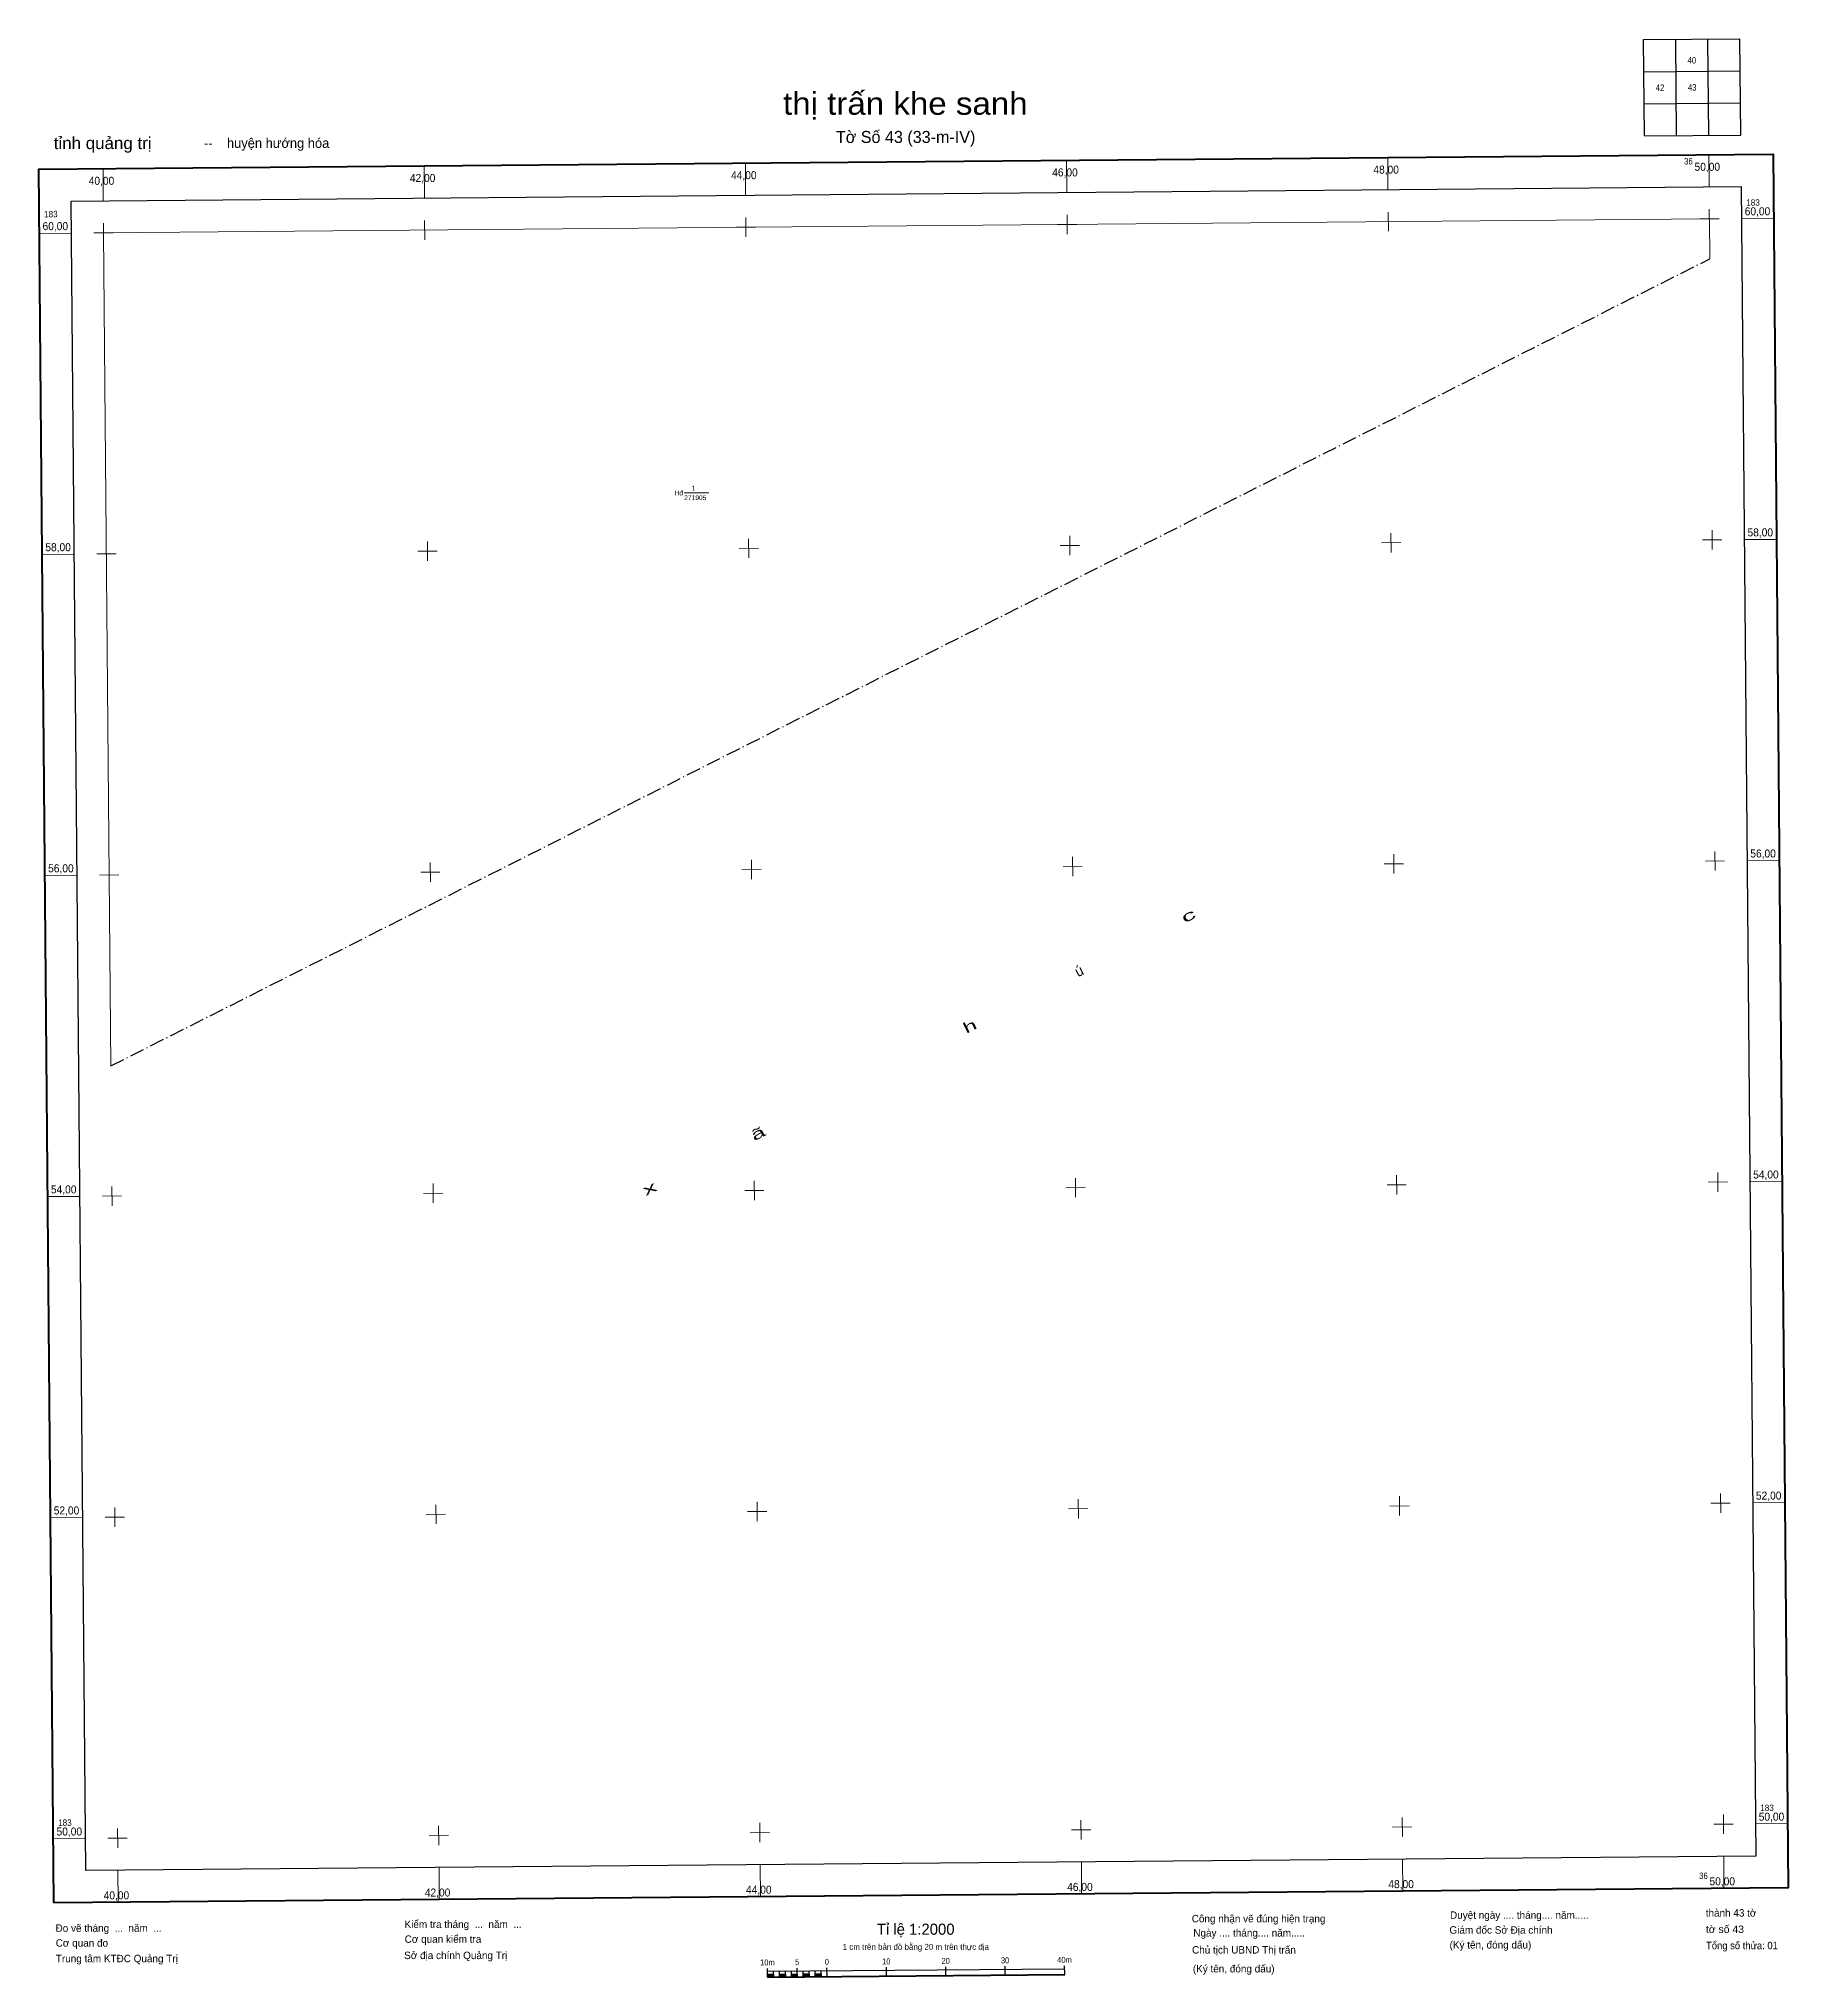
# Model space of a CAD drawing. Header units: metres. Extents: x 550554 to 551643, y 1834406 to 1835613.
import ezdxf
from ezdxf.enums import TextEntityAlignment as Align

# ---------------------------------------------------------------- set-up
doc = ezdxf.new("R2010")
doc.units = ezdxf.units.M
doc.header["$LTSCALE"] = 1.8
doc.linetypes.add('DOT_DASHED', pattern=[7.7, 5, -1.2, 0.3, -1.2])
for name, color, linetype, lineweight in [('10', 7, 'DOT_DASHED', 25), ('13', 7, 'Continuous', 13), ('62', 7, 'Continuous', 13)]:
    doc.layers.add(name, color=color, linetype=linetype, lineweight=lineweight)

msp = doc.modelspace()

# ---------------------------------------------------------------- hatches: boundary and pattern name
at = {"layer": '62'}
for points in [[(551008.04, 1834405.57), (551008.02, 1834407.42), (551011.72, 1834407.45), (551011.73, 1834405.6)], [(551015.43, 1834405.63), (551015.42, 1834407.48), (551019.12, 1834407.51), (551019.13, 1834405.66)], [(551022.83, 1834405.69), (551022.81, 1834407.54), (551026.51, 1834407.58), (551026.53, 1834405.73)], [(551030.23, 1834405.76), (551030.21, 1834407.61), (551033.91, 1834407.64), (551033.93, 1834405.79)], [(551037.63, 1834405.82), (551037.61, 1834407.67), (551041.31, 1834407.71), (551041.32, 1834405.86)]]:
    msp.add_hatch(color=256, dxfattribs=at).paths.add_polyline_path(points)

# ---------------------------------------------------------------- linework, layer by layer
at = {"layer": '10'}
msp.add_line((550599.18, 1834973.07), (551594.55, 1835475.66), dxfattribs=at)
at = {"layer": '10', "linetype": 'Continuous', "lineweight": 13}
msp.add_lwpolyline([(551594.55, 1835475.66), (551594.33, 1835500.55), (550594.65, 1835491.82), (550599.18, 1834973.07)], dxfattribs=at)
at = {"layer": '13'}
msp.add_line((550956.06, 1835329.9), (550971.35, 1835330.03), dxfattribs=at)
at = {"layer": '62', "lineweight": 25}
for p, q in [((551553.37, 1835612.16), (551613.35, 1835612.68)), ((551553.89, 1835552.18), (551553.37, 1835612.16)), ((551573.88, 1835552.35), (551573.36, 1835612.34)), ((551593.88, 1835552.53), (551593.35, 1835612.51)), ((551553.54, 1835592.17), (551613.52, 1835592.69)), ((551553.72, 1835572.17), (551613.7, 1835572.7)), ((551008.04, 1834405.57), (551007.99, 1834411.11)), ((551008, 1834409.26), (551192.94, 1834410.88)), ((551008.04, 1834405.57), (551008, 1834409.26)), ((551011.73, 1834405.6), (551011.7, 1834409.3)), ((551015.43, 1834405.63), (551015.4, 1834409.33)), ((551019.13, 1834405.66), (551019.1, 1834409.36)), ((551022.83, 1834405.69), (551022.8, 1834409.39)), ((551026.53, 1834405.73), (551026.48, 1834411.28)), ((551026.53, 1834405.73), (551026.5, 1834409.43)), ((551030.23, 1834405.76), (551030.2, 1834409.46)), ((551033.93, 1834405.79), (551033.89, 1834409.49)), ((551037.63, 1834405.82), (551037.59, 1834409.52)), ((551041.32, 1834405.86), (551041.29, 1834409.55)), ((551045.02, 1834405.89), (551044.98, 1834411.44)), ((551082.01, 1834406.21), (551081.96, 1834411.76)), ((551119, 1834406.53), (551118.95, 1834412.08)), ((551155.99, 1834406.86), (551155.94, 1834412.4)), ((551192.98, 1834407.18), (551192.93, 1834412.73))]:
    msp.add_line(p, q, dxfattribs=at)
at = {"layer": '62'}
for p, q in [((550594.48, 1835511.82), (550594.3, 1835531.81)), ((550794.41, 1835513.56), (550794.24, 1835533.56)), ((550994.35, 1835515.31), (550994.17, 1835535.3)), ((551194.28, 1835517.05), (551194.11, 1835537.04)), ((551394.22, 1835518.79), (551394.05, 1835538.79)), ((551594.16, 1835520.54), (551593.98, 1835540.53)), ((550594.7, 1835485.83), (550594.6, 1835497.82)), ((550794.64, 1835487.57), (550794.53, 1835499.57)), ((550988.52, 1835495.26), (551000.52, 1835495.36)), ((550994.57, 1835489.31), (550994.47, 1835501.31)), ((551188.46, 1835497), (551200.46, 1835497.11)), ((551194.51, 1835491.06), (551194.41, 1835503.05)), ((551388.4, 1835498.75), (551400.39, 1835498.85)), ((551394.45, 1835492.8), (551394.34, 1835504.8)), ((551588.33, 1835500.49), (551600.33, 1835500.6)), ((551594.38, 1835494.55), (551594.28, 1835506.54)), ((551614.32, 1835500.72), (551634.32, 1835500.89)), ((550554.66, 1835491.48), (550574.66, 1835491.65)), ((550588.65, 1835491.77), (550600.65, 1835491.88)), ((550788.59, 1835493.52), (550800.58, 1835493.62)), ((551196.25, 1835291.12), (551196.15, 1835303.12)), ((551396.19, 1835292.87), (551396.09, 1835304.86)), ((551596.13, 1835294.61), (551596.02, 1835306.61)), ((550556.41, 1835291.54), (550576.4, 1835291.71)), ((550590.4, 1835291.84), (550602.39, 1835291.94)), ((550596.45, 1835285.89), (550596.34, 1835297.89)), ((550790.33, 1835293.58), (550802.33, 1835293.68)), ((550796.38, 1835287.63), (550796.28, 1835299.63)), ((550990.27, 1835295.32), (551002.26, 1835295.43)), ((550996.32, 1835289.38), (550996.21, 1835301.37)), ((551190.2, 1835297.07), (551202.2, 1835297.17)), ((551390.14, 1835298.81), (551402.14, 1835298.92)), ((551590.08, 1835300.56), (551602.07, 1835300.66)), ((551616.07, 1835300.78), (551636.06, 1835300.96)), ((550598.19, 1835085.95), (550598.09, 1835097.95)), ((550798.13, 1835087.7), (550798.02, 1835099.69)), ((550998.06, 1835089.44), (550997.96, 1835101.44)), ((551191.95, 1835097.13), (551203.94, 1835097.24)), ((551198, 1835091.19), (551197.89, 1835103.18)), ((551391.88, 1835098.88), (551403.88, 1835098.98)), ((551397.94, 1835092.93), (551397.83, 1835104.93)), ((551591.82, 1835100.62), (551603.82, 1835100.72)), ((551597.87, 1835094.67), (551597.77, 1835106.67)), ((551617.81, 1835100.85), (551637.81, 1835101.02)), ((550558.15, 1835091.6), (550578.15, 1835091.78)), ((550592.14, 1835091.9), (550604.14, 1835092)), ((550792.08, 1835093.64), (550804.07, 1835093.75)), ((550992.01, 1835095.39), (551004.01, 1835095.49)), ((551399.68, 1834892.99), (551399.57, 1834904.99)), ((551599.62, 1834894.74), (551599.51, 1834906.73)), ((550559.9, 1834891.67), (550579.89, 1834891.84)), ((550593.88, 1834891.96), (550605.88, 1834892.07)), ((550599.93, 1834886.02), (550599.83, 1834898.01)), ((550793.82, 1834893.71), (550805.82, 1834893.81)), ((550799.87, 1834887.76), (550799.77, 1834899.76)), ((550993.76, 1834895.45), (551005.75, 1834895.56)), ((550999.81, 1834889.51), (550999.7, 1834901.5)), ((551193.69, 1834897.2), (551205.69, 1834897.3)), ((551199.74, 1834891.25), (551199.64, 1834903.25)), ((551393.63, 1834898.94), (551405.62, 1834899.04)), ((551593.56, 1834900.68), (551605.56, 1834900.79)), ((551619.56, 1834900.91), (551639.55, 1834901.08)), ((550801.61, 1834687.83), (550801.51, 1834699.82)), ((551001.55, 1834689.57), (551001.45, 1834701.57)), ((551201.49, 1834691.31), (551201.38, 1834703.31)), ((551395.37, 1834699), (551407.37, 1834699.11)), ((551401.42, 1834693.06), (551401.32, 1834705.05)), ((551595.31, 1834700.75), (551607.3, 1834700.85)), ((551601.36, 1834694.8), (551601.25, 1834706.8)), ((551621.3, 1834700.97), (551641.29, 1834701.15)), ((550561.64, 1834691.73), (550581.63, 1834691.91)), ((550595.63, 1834692.03), (550607.62, 1834692.13)), ((550601.68, 1834686.08), (550601.57, 1834698.08)), ((550795.56, 1834693.77), (550807.56, 1834693.88)), ((550995.5, 1834695.52), (551007.5, 1834695.62)), ((551195.44, 1834697.26), (551207.43, 1834697.36)), ((551603.1, 1834494.86), (551603, 1834506.86)), ((550603.42, 1834486.15), (550603.32, 1834498.14)), ((550797.31, 1834493.84), (550809.3, 1834493.94)), ((550803.36, 1834487.89), (550803.25, 1834499.89)), ((550997.24, 1834495.58), (551009.24, 1834495.68)), ((551003.29, 1834489.63), (551003.19, 1834501.63)), ((551197.18, 1834497.32), (551209.18, 1834497.43)), ((551203.23, 1834491.38), (551203.12, 1834503.37)), ((551397.12, 1834499.07), (551409.11, 1834499.17)), ((551403.17, 1834493.12), (551403.06, 1834505.12)), ((551597.05, 1834500.81), (551609.05, 1834500.91)), ((551623.04, 1834501.04), (551643.04, 1834501.21)), ((550563.38, 1834491.8), (550583.38, 1834491.97)), ((550597.37, 1834492.09), (550609.37, 1834492.2)), ((550603.72, 1834452.16), (550603.54, 1834472.15)), ((550803.65, 1834453.9), (550803.48, 1834473.9)), ((551003.59, 1834455.64), (551003.42, 1834475.64)), ((551203.53, 1834457.39), (551203.35, 1834477.38)), ((551403.46, 1834459.13), (551403.29, 1834479.13)), ((551603.4, 1834460.87), (551603.22, 1834480.87))]:
    msp.add_line(p, q, dxfattribs=at)
at = {"layer": '62', "lineweight": 40}
msp.add_line((551008.04, 1834405.57), (551192.98, 1834407.18), dxfattribs=at)
at = {"layer": '62', "lineweight": 25}
msp.add_lwpolyline([(551553.89, 1835552.18), (551613.87, 1835552.7), (551613.35, 1835612.68)], dxfattribs=at)
at = {"layer": '62', "lineweight": 40}
msp.add_lwpolyline([(550563.73, 1834451.81), (550554.31, 1835531.46), (551633.97, 1835540.88), (551643.39, 1834461.22)], close=True, dxfattribs=at)
at = {"layer": '62', "lineweight": 25}
for points in [[(550583.55, 1834471.98), (550574.48, 1835511.64), (551614.15, 1835520.71), (551623.22, 1834481.04)], [(551008.04, 1834405.57), (551008.02, 1834407.42), (551011.72, 1834407.45), (551011.73, 1834405.6)], [(551015.43, 1834405.63), (551015.42, 1834407.48), (551019.12, 1834407.51), (551019.13, 1834405.66)], [(551022.83, 1834405.69), (551022.81, 1834407.54), (551026.51, 1834407.58), (551026.53, 1834405.73)], [(551030.23, 1834405.76), (551030.21, 1834407.61), (551033.91, 1834407.64), (551033.93, 1834405.79)], [(551037.63, 1834405.82), (551037.61, 1834407.67), (551041.31, 1834407.71), (551041.32, 1834405.86)]]:
    msp.add_lwpolyline(points, close=True, dxfattribs=at)

# ---------------------------------------------------------------- texts
at = {"layer": '10'}
for s, width, p in [('c', 2, (551271.397, 1835063.726)), ('h', 1.7, (551135.392, 1834994.864)), ('ã', 1.8, (551003.542, 1834928.108)), ('x', 1.95, (550935.997, 1834893.891))]:
    msp.add_text(s, height=6.5, rotation=26.356, dxfattribs=dict(at, width=width)).set_placement(p, align=Align.CENTER)
msp.add_text('ú', height=6.5, rotation=26.356, dxfattribs=at).set_placement((551203.362, 1835029.294), align=Align.CENTER)
at = {"layer": '13'}
for s, p in [('Hđ', (550950.07, 1835328.35)), ('271905', (550956.09, 1835325.4))]:
    msp.add_text(s, height=3, dxfattribs=at).set_placement(p)
at = {"layer": '13', "width": 0.85}
msp.add_text('1', height=3, dxfattribs=at).set_placement((550960.84, 1835331.44))
at = {"layer": '62'}
for s, height, width, p in [('40', 4, 0.9, (551583.375, 1835597.28)), ('thị trấn khe sanh', 14, 1.1, (551093.765, 1835565.37)), ('42', 4, 0.9, (551563.61, 1835580.23)), ('43', 4, 0.9, (551583.6, 1835580.41)), ('10m', 3.7, 0.95, (551007.91, 1834412.92)), ('5', 3.7, 0.85, (551026.415, 1834413.11)), ('0', 3.7, 0.85, (551044.9, 1834413.28)), ('10', 3.7, 0.9, (551081.91, 1834413.59)), ('20', 3.7, 0.9, (551118.9, 1834413.91)), ('30', 3.7, 0.9, (551155.875, 1834414.23)), ('40m', 3.7, 0.95, (551192.85, 1834414.54))]:
    msp.add_text(s, height=height, dxfattribs=dict(at, width=width)).set_placement(p, align=Align.CENTER)
for s, height, p in [('Tờ Số 43 (33-m-IV)', 7.5, (551093.965, 1835547.79)), ('Tỉ lệ 1:2000', 6.92, (551100.215, 1834432.04)), ('1 cm trên bản đồ bằng 20 m trên thực địa', 3.7, (551100.3, 1834422.63))]:
    msp.add_text(s, height=height, dxfattribs=at).set_placement(p, align=Align.CENTER)
for s, height, width, p in [('tỉnh quảng trị ', 7.5, 1.05, (550563.64, 1835543.98)), ('46,00', 5, 0.95, (551185.2, 1835526.97)), ('48,00', 5, 0.95, (551385.14, 1835528.71)), ('50,00', 5, 0.95, (551585.07, 1835530.46)), ('40,00', 5, 0.95, (550585.39, 1835521.74)), ('42,00', 5, 0.95, (550785.33, 1835523.48)), ('44,00', 5, 0.95, (550985.26, 1835525.22)), ('60,00', 5, 0.95, (551616.31, 1835502.74)), ('183', 4, 0.95, (551617.25, 1835508.74)), ('60,00', 5, 0.95, (550556.65, 1835493.49)), ('183', 4, 0.95, (550557.58, 1835501.5)), ('58,00', 5, 0.95, (551618.05, 1835302.8)), ('58,00', 5, 0.95, (550558.39, 1835293.56)), ('56,00', 5, 0.95, (550560.13, 1835093.62)), ('56,00', 5, 0.95, (551619.79, 1835102.86)), ('54,00', 5, 0.95, (551621.54, 1834902.93)), ('54,00', 5, 0.95, (550561.88, 1834893.68)), ('52,00', 5, 0.95, (550563.62, 1834693.75)), ('52,00', 5, 0.95, (551623.28, 1834702.99)), ('50,00', 5, 0.95, (551625.03, 1834503.05)), ('183', 4, 0.95, (551625.97, 1834509.06)), ('50,00', 5, 0.95, (550565.36, 1834493.81)), ('183', 4, 0.95, (550566.31, 1834499.82)), ('40,00', 5, 0.95, (550594.7, 1834454.08)), ('42,00', 5, 0.95, (550794.64, 1834455.82)), ('44,00', 5, 0.95, (550994.58, 1834457.57)), ('46,00', 5, 0.95, (551194.51, 1834459.31)), ('48,00', 5, 0.95, (551394.45, 1834461.05)), ('50,00', 5, 0.95, (551594.38, 1834462.8)), ('tờ số 43', 4.62, 1.05, (551592.14, 1834433.13)), ('Tổng số thửa: 01', 4.62, 0.95, (551592.23, 1834423))]:
    msp.add_text(s, height=height, dxfattribs=dict(at, width=width)).set_placement(p)
for s, height, p in [('   --    huyện hướng hóa', 6, (550650.5, 1835544.74)), ('Duyệt ngày .... tháng.... năm.....', 4.625, (551432.85, 1834441.95)), ('thành 43 tờ', 4.625, (551592.05, 1834443.34)), ('Đo vẽ tháng  ...  năm  ...', 4.625, (550564.77, 1834433.84)), ('Kiểm tra tháng  ...  năm  ...', 4.625, (550782.01, 1834436.24)), ('Công nhận vẽ đúng hiện trạng', 4.625, (551272.07, 1834439.77)), ('Ngày .... tháng.... năm.....', 4.625, (551273.04, 1834430.9)), ('Giám đốc Sở Địa chính', 4.625, (551432.5, 1834432.7)), ('Cơ quan đo', 4.625, (550564.85, 1834424.6)), ('Sở địa chính Quảng Trị', 4.625, (550781.77, 1834416.86)), ('Cơ quan kiểm tra', 4.625, (550782.09, 1834426.99)), ('Chủ tịch UBND Thị trấn', 4.625, (551272.24, 1834420.32)), ('(Ký tên, đóng dấu) ', 4.625, (551432.58, 1834423.45)), ('Trung tâm KTĐC Quảng Trị', 4.625, (550564.93, 1834414.91)), ('(Ký tên, đóng dấu) ', 4.625, (551272.75, 1834408.56))]:
    msp.add_text(s, height=height, dxfattribs=at).set_placement(p)
at = {"layer": '62', "width": 0.9}
for p in [(551583.97, 1835534.4), (551593.28, 1834466.74)]:
    msp.add_text('36', height=4, dxfattribs=at).set_placement(p, align=Align.RIGHT)

doc.saveas('drawing.dxf')
